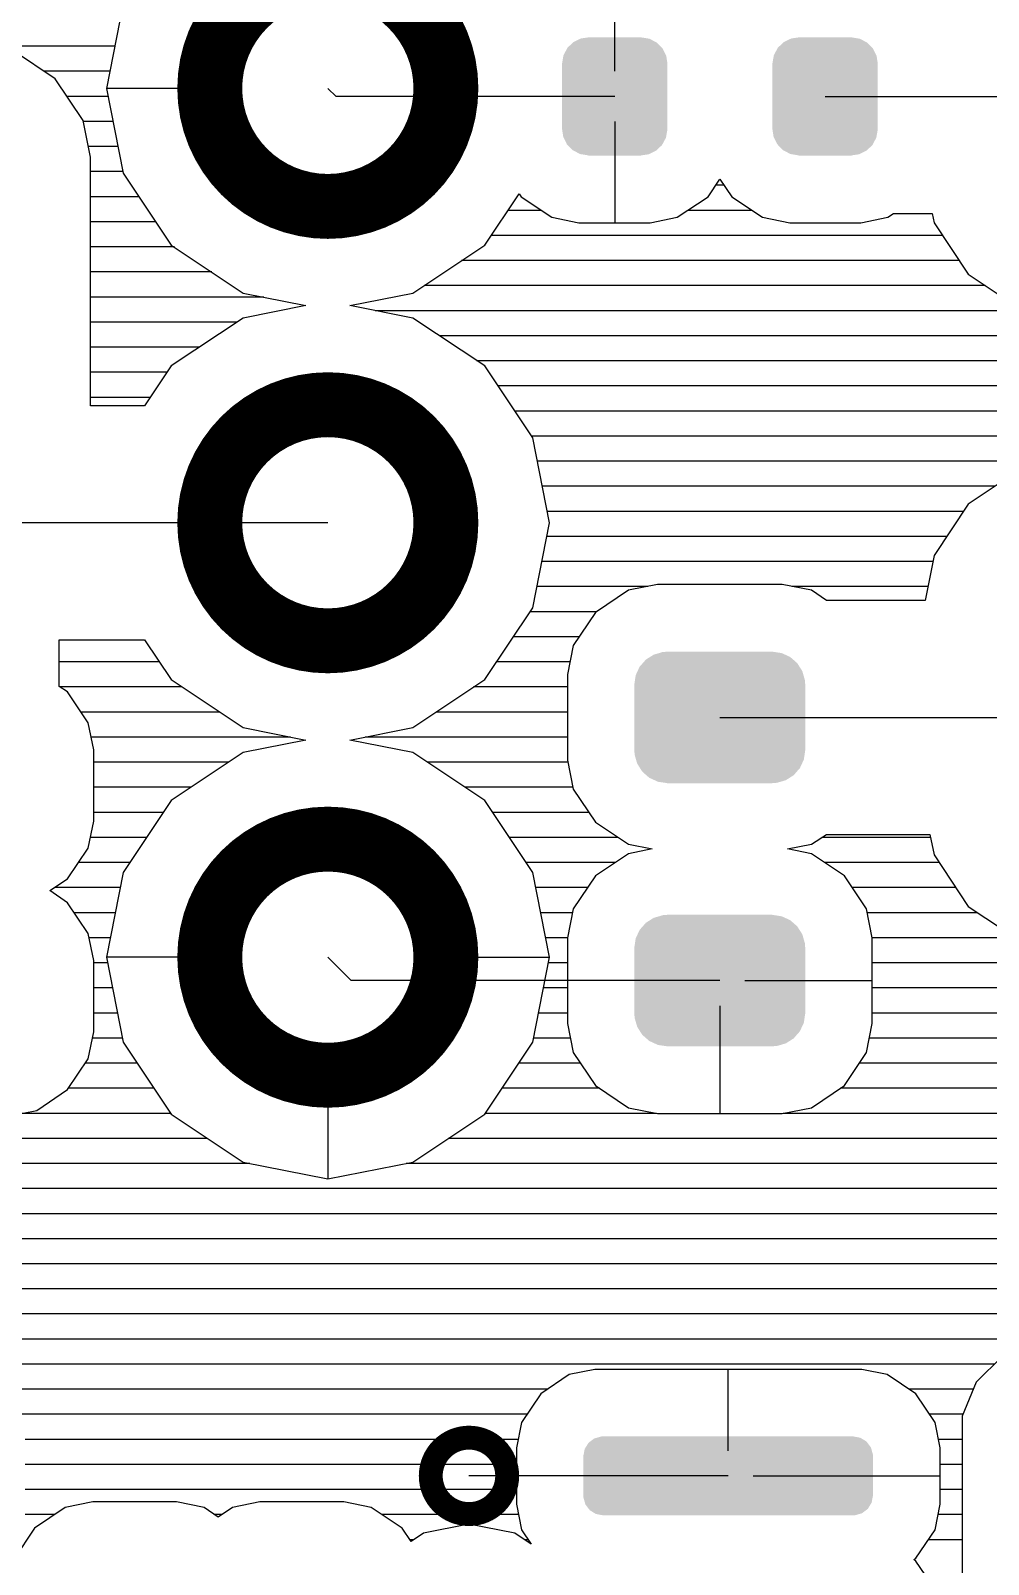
# Model space of a CAD drawing. Extents: x 295 to 953, y 10 to 290.
# Drawn here: x 644.59 to 659.14, y 85.17 to 108.46 of the extents above; entities that cross this region are included whole.
import ezdxf

# ---------------------------------------------------------------- set-up
doc = ezdxf.new("R2010")
doc.units = 0
doc.header["$LTSCALE"] = 5
doc.header["$MEASUREMENT"] = 0
doc.layers.get('0').update_dxf_attribs({"linetype": 'CONTINUOUS', "lineweight": 25})

msp = doc.modelspace()

# ---------------------------------------------------------------- linework, layer by layer
for p, q in [((653.467, 107.846), (653.467, 109.38)), ((645.999, 108.877), (645.745, 107.587)), ((645.867, 108.227), (643.993, 108.227)), ((644.968, 107.734), (644.333, 108.156)), ((645.796, 107.846), (644.801, 107.846)), ((645.39, 107.099), (644.968, 107.734)), ((645.766, 107.465), (645.146, 107.465)), ((647.808, 107.587), (645.745, 107.587)), ((645.745, 107.587), (645.999, 106.297)), ((649.235, 107.465), (649.108, 107.587)), ((653.467, 107.465), (649.235, 107.465)), ((656.662, 107.465), (666.142, 107.465)), ((645.502, 106.54), (645.39, 107.099)), ((645.842, 107.084), (645.395, 107.084)), ((653.467, 107.084), (653.467, 105.545)), ((645.918, 106.703), (645.471, 106.703)), ((645.502, 102.766), (645.502, 106.54)), ((645.994, 106.322), (645.502, 106.322)), ((645.999, 106.297), (646.731, 105.204)), ((654.884, 105.941), (655.062, 106.21)), ((655.128, 106.114), (655.001, 106.114)), ((655.062, 106.21), (655.245, 105.941)), ((646.238, 105.941), (645.502, 105.941)), ((651.491, 105.204), (652.014, 105.987)), ((652.014, 105.987), (652.045, 105.941)), ((652.045, 105.941), (652.512, 105.631)), ((654.417, 105.631), (654.884, 105.941)), ((655.245, 105.941), (655.712, 105.631)), ((646.497, 105.56), (645.502, 105.56)), ((652.354, 105.733), (651.841, 105.733)), ((652.512, 105.631), (652.923, 105.545)), ((652.923, 105.545), (654.005, 105.545)), ((654.005, 105.545), (654.417, 105.631)), ((655.555, 105.733), (654.574, 105.733)), ((655.712, 105.631), (656.124, 105.545)), ((656.124, 105.545), (657.206, 105.545)), ((657.206, 105.545), (657.617, 105.631)), ((657.617, 105.631), (657.699, 105.687)), ((657.699, 105.687), (658.288, 105.687)), ((658.288, 105.687), (658.318, 105.545)), ((658.318, 105.545), (658.837, 104.762)), ((658.445, 105.352), (651.587, 105.352)), ((646.777, 105.179), (645.502, 105.179)), ((646.731, 105.204), (647.823, 104.478)), ((650.399, 104.478), (651.491, 105.204)), ((658.699, 104.971), (651.14, 104.971)), ((647.346, 104.798), (645.502, 104.798)), ((658.837, 104.762), (659.624, 104.239)), ((648.138, 104.417), (645.502, 104.417)), ((647.823, 104.478), (648.773, 104.29)), ((649.444, 104.29), (650.399, 104.478)), ((659.091, 104.59), (650.571, 104.59)), ((648.773, 104.29), (647.823, 104.097)), ((650.399, 104.097), (649.444, 104.29)), ((659.761, 104.209), (649.83, 104.209)), ((647.727, 104.036), (645.502, 104.036)), ((647.823, 104.097), (646.731, 103.371)), ((651.491, 103.371), (650.399, 104.097)), ((686.685, 103.828), (650.8, 103.828)), ((647.153, 103.655), (645.502, 103.655)), ((686.685, 103.447), (651.369, 103.447)), ((646.665, 103.274), (645.502, 103.274)), ((646.731, 103.371), (646.325, 102.766)), ((652.222, 102.278), (651.491, 103.371)), ((686.685, 103.066), (651.689, 103.066)), ((646.411, 102.893), (645.502, 102.893)), ((646.325, 102.766), (645.502, 102.766)), ((686.685, 102.685), (651.943, 102.685)), ((686.685, 102.304), (652.202, 102.304)), ((652.476, 100.988), (652.222, 102.278)), ((660.269, 101.923), (652.288, 101.923)), ((659.624, 101.796), (658.837, 101.272)), ((659.243, 101.542), (652.365, 101.542)), ((658.765, 101.161), (652.441, 101.161)), ((658.837, 101.272), (658.318, 100.49)), ((649.108, 100.988), (644.079, 100.988)), ((652.222, 99.698), (652.476, 100.988)), ((658.511, 100.78), (652.436, 100.78)), ((658.318, 100.49), (658.181, 99.809)), ((658.298, 100.399), (652.36, 100.399)), ((653.97, 100.018), (652.283, 100.018)), ((653.675, 99.962), (653.172, 99.627)), ((654.117, 100.048), (653.675, 99.962)), ((656.012, 100.048), (654.117, 100.048)), ((656.454, 99.962), (656.012, 100.048)), ((658.222, 100.018), (656.159, 100.018)), ((656.683, 99.809), (656.454, 99.962)), ((658.181, 99.809), (656.683, 99.809)), ((651.491, 98.605), (652.222, 99.698)), ((653.193, 99.637), (652.182, 99.637)), ((653.172, 99.627), (652.837, 99.124)), ((652.929, 99.256), (651.928, 99.256)), ((645.029, 98.499), (645.029, 99.21)), ((645.029, 99.21), (646.325, 99.21)), ((646.325, 99.21), (646.731, 98.605)), ((652.837, 99.124), (652.751, 98.682)), ((646.548, 98.875), (645.029, 98.875)), ((652.786, 98.875), (651.669, 98.875)), ((646.731, 98.605), (647.823, 97.879)), ((650.399, 97.879), (651.491, 98.605)), ((652.751, 98.682), (652.751, 97.381)), ((645.156, 98.418), (645.029, 98.499)), ((646.893, 98.494), (645.039, 98.494)), ((645.466, 97.95), (645.156, 98.418)), ((652.751, 98.494), (651.323, 98.494)), ((647.468, 98.113), (645.359, 98.113)), ((652.751, 98.113), (650.754, 98.113)), ((645.552, 97.539), (645.466, 97.95)), ((647.823, 97.879), (648.773, 97.686)), ((649.444, 97.686), (650.399, 97.879)), ((655.062, 98.031), (666.309, 98.031)), ((648.539, 97.732), (645.512, 97.732)), ((648.773, 97.686), (647.823, 97.498)), ((650.399, 97.498), (649.444, 97.686)), ((652.751, 97.732), (649.677, 97.732)), ((645.552, 96.457), (645.552, 97.539)), ((647.823, 97.498), (646.731, 96.767)), ((651.491, 96.767), (650.399, 97.498)), ((652.751, 97.381), (652.837, 96.939)), ((647.605, 97.351), (645.552, 97.351)), ((652.756, 97.351), (650.617, 97.351)), ((647.036, 96.97), (645.552, 96.97)), ((652.832, 96.97), (651.186, 96.97)), ((652.837, 96.939), (653.172, 96.441)), ((646.731, 96.767), (645.999, 95.674)), ((652.222, 95.674), (651.491, 96.767)), ((645.466, 96.045), (645.552, 96.457)), ((646.609, 96.589), (645.552, 96.589)), ((653.071, 96.589), (651.608, 96.589)), ((653.172, 96.441), (653.675, 96.106)), ((656.454, 96.106), (656.683, 96.253)), ((656.683, 96.253), (658.252, 96.253)), ((658.252, 96.253), (658.318, 95.944)), ((645.156, 95.578), (645.466, 96.045)), ((646.355, 96.208), (645.502, 96.208)), ((653.518, 96.208), (651.862, 96.208)), ((653.675, 96.106), (654.036, 96.035)), ((654.036, 96.035), (653.675, 95.959)), ((656.093, 96.035), (656.454, 96.106)), ((656.454, 95.959), (656.093, 96.035)), ((658.263, 96.208), (656.612, 96.208)), ((646.101, 95.827), (645.324, 95.827)), ((653.477, 95.827), (652.116, 95.827)), ((653.675, 95.959), (653.172, 95.624)), ((656.957, 95.624), (656.454, 95.959)), ((658.395, 95.827), (656.652, 95.827)), ((658.318, 95.944), (658.837, 95.161)), ((644.887, 95.4), (645.156, 95.578)), ((645.999, 95.674), (645.745, 94.389)), ((652.476, 94.389), (652.222, 95.674)), ((653.172, 95.624), (652.837, 95.126)), ((657.292, 95.126), (656.957, 95.624)), ((645.156, 95.217), (644.887, 95.4)), ((645.954, 95.446), (644.963, 95.446)), ((653.056, 95.446), (652.263, 95.446)), ((658.649, 95.446), (657.074, 95.446)), ((645.466, 94.75), (645.156, 95.217)), ((645.877, 95.065), (645.258, 95.065)), ((652.827, 95.065), (652.339, 95.065)), ((652.837, 95.126), (652.751, 94.684)), ((657.379, 94.684), (657.292, 95.126)), ((658.979, 95.065), (657.302, 95.065)), ((658.837, 95.161), (659.624, 94.638)), ((645.552, 94.338), (645.466, 94.75)), ((645.801, 94.684), (645.481, 94.684)), ((652.751, 94.684), (652.415, 94.684)), ((652.751, 94.684), (652.751, 93.383)), ((659.553, 94.684), (657.379, 94.684)), ((657.379, 93.383), (657.379, 94.684)), ((647.808, 94.389), (645.745, 94.389)), ((645.745, 94.389), (645.999, 93.099)), ((649.464, 94.033), (649.108, 94.389)), ((650.409, 94.389), (652.476, 94.389)), ((652.222, 93.099), (652.476, 94.389)), ((645.552, 93.256), (645.552, 94.338)), ((645.761, 94.303), (645.552, 94.303)), ((652.751, 94.303), (652.461, 94.303)), ((667.767, 94.303), (657.379, 94.303)), ((645.837, 93.922), (645.552, 93.922)), ((655.062, 94.033), (649.464, 94.033)), ((652.751, 93.922), (652.385, 93.922)), ((654.681, 94.033), (652.751, 94.033)), ((655.443, 94.033), (657.379, 94.033)), ((667.686, 93.922), (657.379, 93.922)), ((645.913, 93.541), (645.552, 93.541)), ((652.751, 93.541), (652.309, 93.541)), ((655.062, 93.652), (655.062, 92.017)), ((667.61, 93.541), (657.379, 93.541)), ((645.466, 92.845), (645.552, 93.256)), ((652.751, 93.383), (652.837, 92.941)), ((657.292, 92.941), (657.379, 93.383)), ((645.989, 93.16), (645.532, 93.16)), ((645.999, 93.099), (646.731, 92.007)), ((649.108, 93.089), (649.108, 91.021)), ((651.491, 92.007), (652.222, 93.099)), ((652.791, 93.16), (652.233, 93.16)), ((667.666, 93.16), (657.338, 93.16)), ((645.156, 92.377), (645.466, 92.845)), ((646.213, 92.779), (645.425, 92.779)), ((652.944, 92.779), (652.009, 92.779)), ((652.837, 92.941), (653.172, 92.438)), ((656.957, 92.438), (657.292, 92.941)), ((667.742, 92.779), (657.186, 92.779)), ((644.689, 92.062), (645.156, 92.377)), ((646.467, 92.398), (645.171, 92.398)), ((653.233, 92.398), (651.755, 92.398)), ((653.172, 92.438), (653.675, 92.103)), ((656.454, 92.103), (656.957, 92.438)), ((667.955, 92.398), (656.896, 92.398)), ((644.272, 91.981), (644.689, 92.062)), ((653.675, 92.103), (654.117, 92.017)), ((656.012, 92.017), (656.454, 92.103)), ((646.721, 92.017), (644.46, 92.017)), ((646.731, 92.007), (647.823, 91.275)), ((650.399, 91.275), (651.491, 92.007)), ((654.102, 92.017), (651.496, 92.017)), ((654.117, 92.017), (656.012, 92.017)), ((668.219, 92.017), (656.027, 92.017)), ((647.28, 91.636), (637.622, 91.636)), ((668.788, 91.636), (650.937, 91.636)), ((647.925, 91.255), (637.633, 91.255)), ((647.823, 91.275), (649.108, 91.021)), ((649.108, 91.021), (650.399, 91.275)), ((689.149, 91.255), (650.297, 91.255)), ((661.915, 90.874), (637.633, 90.874)), ((661.524, 90.493), (643.398, 90.493)), ((661.143, 90.112), (643.79, 90.112)), ((660.762, 89.731), (644.044, 89.731)), ((660.381, 89.35), (644.115, 89.35)), ((660, 88.969), (644.16, 88.969)), ((659.619, 88.588), (644.089, 88.588)), ((659.355, 88.329), (658.958, 87.932)), ((659.238, 88.207), (644.089, 88.207)), ((653.162, 88.125), (652.776, 88.049)), ((657.221, 88.125), (653.162, 88.125)), ((655.189, 86.891), (655.189, 88.125)), ((657.607, 88.049), (657.221, 88.125)), ((652.776, 88.049), (652.344, 87.755)), ((658.039, 87.755), (657.607, 88.049)), ((658.958, 87.932), (658.745, 87.419)), ((652.451, 87.826), (644.252, 87.826)), ((652.344, 87.755), (652.05, 87.323)), ((658.918, 87.826), (657.932, 87.826)), ((658.334, 87.323), (658.039, 87.755)), ((652.136, 87.445), (644.45, 87.445)), ((658.76, 87.445), (658.247, 87.445)), ((658.745, 87.419), (658.745, 81.069)), ((652.05, 87.323), (651.973, 86.937)), ((658.41, 86.937), (658.334, 87.323)), ((651.999, 87.064), (644.511, 87.064)), ((651.973, 86.937), (651.973, 86.078)), ((658.745, 87.064), (658.384, 87.064)), ((658.41, 86.078), (658.41, 86.937)), ((651.973, 86.683), (644.511, 86.683)), ((658.745, 86.683), (658.41, 86.683)), ((655.189, 86.51), (651.252, 86.51)), ((654.808, 86.51), (651.973, 86.51)), ((655.57, 86.51), (658.41, 86.51)), ((651.973, 86.302), (644.511, 86.302)), ((658.745, 86.302), (658.41, 86.302)), ((645.121, 86.032), (644.653, 85.718)), ((645.537, 86.114), (645.121, 86.032)), ((646.812, 86.114), (645.537, 86.114)), ((647.229, 86.032), (646.812, 86.114)), ((647.442, 85.885), (647.229, 86.032)), ((647.661, 86.032), (647.442, 85.885)), ((648.077, 86.114), (647.661, 86.032)), ((649.352, 86.114), (648.077, 86.114)), ((649.769, 86.032), (649.352, 86.114)), ((650.236, 85.718), (649.769, 86.032)), ((651.973, 86.078), (652.05, 85.692)), ((658.334, 85.692), (658.41, 86.078)), ((644.958, 85.921), (644.511, 85.921)), ((647.498, 85.921), (647.391, 85.921)), ((652.004, 85.921), (649.931, 85.921)), ((651.252, 85.778), (650.561, 85.641)), ((651.948, 85.641), (651.252, 85.778)), ((658.745, 85.921), (658.379, 85.921)), ((644.653, 85.718), (644.343, 85.25)), ((650.373, 85.514), (650.236, 85.718)), ((650.409, 85.54), (650.353, 85.54)), ((650.561, 85.641), (650.373, 85.514)), ((652.197, 85.474), (651.948, 85.641)), ((652.05, 85.692), (652.197, 85.474)), ((652.151, 85.54), (652.1, 85.54)), ((658.039, 85.26), (658.334, 85.692)), ((658.745, 85.54), (658.232, 85.54)), ((658.009, 85.24), (658.039, 85.26)), ((658.039, 85.215), (658.009, 85.24)), ((658.334, 84.783), (658.039, 85.215))]:
    msp.add_line(p, q)
for points, const_width in [([(650.902, 107.587, -1), (647.315, 107.587, -1)], 0.986), ([(650.902, 100.988, -1), (647.315, 100.988, -1)], 0.986), ([(650.902, 94.389, -1), (647.315, 94.389, -1)], 0.986), ([(651.833, 86.51, -1), (650.672, 86.51, -1)], 0.363)]:
    msp.add_lwpolyline(points, format="xyb", close=True, dxfattribs=dict(const_width=const_width))
for points in [[(654.09, 108.29), (653.994, 108.341), (652.839, 108.29), (652.945, 108.341)], [(653.994, 108.341), (653.968, 108.345), (652.945, 108.341), (652.954, 108.345)], [(653.968, 108.345), (653.868, 108.361), (652.954, 108.345), (653.066, 108.361)], [(653.868, 108.361), (653.868, 108.364), (653.066, 108.361), (653.066, 108.364)], [(657.286, 108.29), (657.189, 108.341), (656.035, 108.29), (656.14, 108.341)], [(657.189, 108.341), (657.163, 108.345), (656.14, 108.341), (656.149, 108.345)], [(657.163, 108.345), (657.064, 108.361), (656.149, 108.345), (656.261, 108.361)], [(657.064, 108.361), (657.064, 108.364), (656.261, 108.361), (656.261, 108.364)], [(654.244, 108.09), (654.195, 108.191), (652.688, 108.09), (652.742, 108.191)], [(654.195, 108.191), (654.184, 108.203), (652.742, 108.191), (652.748, 108.203)], [(654.184, 108.203), (654.106, 108.282), (652.748, 108.203), (652.831, 108.282)], [(654.106, 108.282), (654.09, 108.29), (652.831, 108.282), (652.839, 108.29)], [(657.439, 108.09), (657.39, 108.191), (655.883, 108.09), (655.937, 108.191)], [(657.39, 108.191), (657.379, 108.203), (655.937, 108.191), (655.943, 108.203)], [(657.379, 108.203), (657.302, 108.282), (655.943, 108.203), (656.026, 108.282)], [(657.302, 108.282), (657.286, 108.29), (656.026, 108.282), (656.035, 108.29)], [(654.267, 107.965), (654.25, 108.077), (652.667, 107.965), (652.686, 108.077)], [(654.267, 107.963), (654.267, 107.965), (652.667, 107.963), (652.667, 107.965)], [(654.267, 106.967), (654.267, 107.963), (652.667, 106.967), (652.667, 107.963)], [(654.25, 108.077), (654.244, 108.09), (652.686, 108.077), (652.688, 108.09)], [(657.462, 107.965), (657.445, 108.077), (655.862, 107.965), (655.881, 108.077)], [(657.462, 107.963), (657.462, 107.965), (655.862, 107.963), (655.862, 107.965)], [(657.462, 106.967), (657.462, 107.963), (655.862, 106.967), (655.862, 107.963)], [(657.445, 108.077), (657.439, 108.09), (655.881, 108.077), (655.883, 108.09)], [(654.267, 106.965), (654.267, 106.967), (652.667, 106.965), (652.667, 106.967)], [(654.248, 106.853), (654.267, 106.965), (652.684, 106.853), (652.667, 106.965)], [(657.462, 106.965), (657.462, 106.967), (655.862, 106.965), (655.862, 106.967)], [(657.443, 106.853), (657.462, 106.965), (655.879, 106.853), (655.862, 106.965)], [(654.246, 106.84), (654.248, 106.853), (652.69, 106.84), (652.684, 106.853)], [(654.192, 106.739), (654.246, 106.84), (652.739, 106.739), (652.69, 106.84)], [(654.186, 106.727), (654.192, 106.739), (652.75, 106.727), (652.739, 106.739)], [(654.103, 106.648), (654.186, 106.727), (652.828, 106.648), (652.75, 106.727)], [(657.441, 106.84), (657.443, 106.853), (655.886, 106.84), (655.879, 106.853)], [(657.388, 106.739), (657.441, 106.84), (655.935, 106.739), (655.886, 106.84)], [(657.382, 106.727), (657.388, 106.739), (655.946, 106.727), (655.935, 106.739)], [(657.299, 106.648), (657.382, 106.727), (656.023, 106.648), (655.946, 106.727)], [(654.095, 106.64), (654.103, 106.648), (652.844, 106.64), (652.828, 106.648)], [(653.989, 106.589), (654.095, 106.64), (652.94, 106.589), (652.844, 106.64)], [(653.98, 106.585), (653.989, 106.589), (652.966, 106.585), (652.94, 106.589)], [(653.868, 106.569), (653.98, 106.585), (653.066, 106.569), (652.966, 106.585)], [(653.868, 106.566), (653.868, 106.569), (653.066, 106.566), (653.066, 106.569)], [(657.29, 106.64), (657.299, 106.648), (656.039, 106.64), (656.023, 106.648)], [(657.184, 106.589), (657.29, 106.64), (656.136, 106.589), (656.039, 106.64)], [(657.175, 106.585), (657.184, 106.589), (656.162, 106.585), (656.136, 106.589)], [(657.064, 106.569), (657.175, 106.585), (656.261, 106.569), (656.162, 106.585)], [(657.064, 106.566), (657.064, 106.569), (656.261, 106.566), (656.261, 106.569)], [(656.003, 99.008), (655.895, 99.025), (654.14, 99.008), (654.195, 99.025)], [(655.895, 99.025), (655.862, 99.029), (654.195, 99.025), (654.262, 99.029)], [(655.862, 99.029), (655.862, 99.032), (654.262, 99.029), (654.262, 99.032)], [(656.316, 98.735), (656.273, 98.802), (653.814, 98.735), (653.845, 98.802)], [(656.273, 98.802), (656.239, 98.855), (653.845, 98.802), (653.892, 98.855)], [(656.239, 98.855), (656.178, 98.909), (653.892, 98.855), (653.939, 98.909)], [(656.178, 98.909), (656.132, 98.949), (653.939, 98.909), (654.002, 98.949)], [(656.132, 98.949), (656.054, 98.985), (654.002, 98.949), (654.059, 98.985)], [(656.054, 98.985), (656.003, 99.008), (654.059, 98.985), (654.14, 99.008)], [(656.36, 98.532), (656.355, 98.599), (653.764, 98.532), (653.774, 98.599)], [(656.355, 98.599), (656.334, 98.672), (653.774, 98.599), (653.785, 98.672)], [(656.334, 98.672), (656.316, 98.735), (653.785, 98.672), (653.814, 98.735)], [(656.363, 97.531), (656.363, 98.532), (653.762, 97.531), (653.762, 98.532)], [(656.35, 97.464), (656.36, 97.531), (653.769, 97.464), (653.764, 97.531)], [(656.339, 97.39), (656.35, 97.464), (653.79, 97.39), (653.769, 97.464)], [(656.31, 97.328), (656.339, 97.39), (653.809, 97.328), (653.79, 97.39)], [(656.279, 97.261), (656.31, 97.328), (653.851, 97.261), (653.809, 97.328)], [(656.232, 97.208), (656.279, 97.261), (653.885, 97.208), (653.851, 97.261)], [(656.186, 97.154), (656.232, 97.208), (653.946, 97.154), (653.885, 97.208)], [(656.123, 97.114), (656.186, 97.154), (653.992, 97.114), (653.946, 97.154)], [(656.066, 97.078), (656.123, 97.114), (654.071, 97.078), (653.992, 97.114)], [(655.985, 97.054), (656.066, 97.078), (654.121, 97.054), (654.071, 97.078)], [(655.929, 97.038), (655.985, 97.054), (654.23, 97.038), (654.121, 97.054)], [(655.862, 97.034), (655.929, 97.038), (654.262, 97.034), (654.23, 97.038)], [(655.862, 97.031), (655.862, 97.034), (654.262, 97.031), (654.262, 97.034)], [(656.273, 94.804), (656.239, 94.857), (653.845, 94.804), (653.892, 94.857)], [(656.239, 94.857), (656.178, 94.911), (653.892, 94.857), (653.939, 94.911)], [(656.178, 94.911), (656.132, 94.951), (653.939, 94.911), (654.002, 94.951)], [(656.132, 94.951), (656.054, 94.987), (654.002, 94.951), (654.059, 94.987)], [(656.054, 94.987), (656.003, 95.01), (654.059, 94.987), (654.14, 95.01)], [(656.003, 95.01), (655.895, 95.027), (654.14, 95.01), (654.195, 95.027)], [(655.895, 95.027), (655.862, 95.031), (654.195, 95.027), (654.262, 95.031)], [(655.862, 95.031), (655.862, 95.034), (654.262, 95.031), (654.262, 95.034)], [(656.36, 94.534), (656.355, 94.601), (653.764, 94.534), (653.774, 94.601)], [(656.355, 94.601), (656.334, 94.675), (653.774, 94.601), (653.785, 94.675)], [(656.334, 94.675), (656.316, 94.737), (653.785, 94.675), (653.814, 94.737)], [(656.316, 94.737), (656.273, 94.804), (653.814, 94.737), (653.845, 94.804)], [(656.363, 93.533), (656.363, 94.534), (653.762, 93.533), (653.762, 94.534)], [(656.35, 93.466), (656.36, 93.533), (653.769, 93.466), (653.764, 93.533)], [(656.339, 93.392), (656.35, 93.466), (653.79, 93.392), (653.769, 93.466)], [(656.31, 93.33), (656.339, 93.392), (653.809, 93.33), (653.79, 93.392)], [(656.279, 93.263), (656.31, 93.33), (653.851, 93.263), (653.809, 93.33)], [(656.232, 93.21), (656.279, 93.263), (653.885, 93.21), (653.851, 93.263)], [(656.186, 93.156), (656.232, 93.21), (653.946, 93.156), (653.885, 93.21)], [(656.123, 93.116), (656.186, 93.156), (653.992, 93.116), (653.946, 93.156)], [(656.066, 93.08), (656.123, 93.116), (654.071, 93.08), (653.992, 93.116)], [(655.985, 93.056), (656.066, 93.08), (654.121, 93.056), (654.071, 93.08)], [(655.929, 93.04), (655.985, 93.056), (654.23, 93.04), (654.121, 93.056)], [(655.862, 93.036), (655.929, 93.04), (654.262, 93.036), (654.23, 93.04)], [(655.862, 93.033), (655.862, 93.036), (654.262, 93.033), (654.262, 93.036)], [(657.387, 86.838), (657.365, 86.918), (652.995, 86.838), (653.01, 86.918)], [(657.365, 86.918), (657.357, 86.944), (653.01, 86.918), (653.026, 86.944)], [(657.357, 86.944), (657.306, 87.011), (653.026, 86.944), (653.067, 87.011)], [(657.306, 87.011), (657.291, 87.032), (653.067, 87.011), (653.094, 87.032)], [(657.291, 87.032), (657.216, 87.078), (653.094, 87.032), (653.155, 87.078)], [(657.216, 87.078), (657.197, 87.089), (653.155, 87.078), (653.195, 87.089)], [(657.197, 87.089), (657.096, 87.108), (653.195, 87.089), (653.261, 87.108)], [(657.096, 87.108), (657.089, 87.109), (653.261, 87.108), (653.289, 87.109)], [(657.389, 86.81), (657.387, 86.838), (652.989, 86.81), (652.995, 86.838)], [(657.389, 86.21), (657.389, 86.81), (652.989, 86.21), (652.989, 86.81)], [(657.383, 86.182), (657.389, 86.21), (652.991, 86.182), (652.989, 86.21)], [(657.369, 86.102), (657.383, 86.182), (653.014, 86.102), (652.991, 86.182)], [(657.352, 86.076), (657.369, 86.102), (653.021, 86.076), (653.014, 86.102)], [(657.311, 86.009), (657.352, 86.076), (653.072, 86.009), (653.021, 86.076)], [(657.284, 85.988), (657.311, 86.009), (653.088, 85.988), (653.072, 86.009)], [(657.223, 85.942), (657.284, 85.988), (653.162, 85.942), (653.088, 85.988)], [(657.183, 85.931), (657.223, 85.942), (653.181, 85.931), (653.162, 85.942)], [(657.118, 85.912), (657.183, 85.931), (653.282, 85.912), (653.181, 85.931)], [(657.089, 85.911), (657.118, 85.912), (653.289, 85.911), (653.282, 85.912)]]:
    msp.add_solid(points)

doc.saveas('drawing.dxf')
